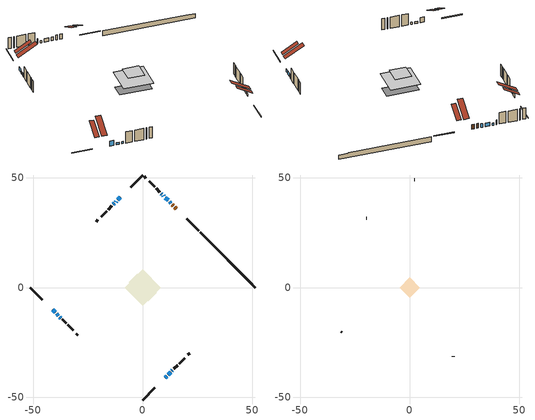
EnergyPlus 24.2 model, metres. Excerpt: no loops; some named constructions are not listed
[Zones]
conditioned space
 floor outside (Floor1 construction): -1.67,0 0,1.67 1.67,0 0,-1.67 z0.91
 floor adiabatic (AdiabaticFloorConstruction): -8.23,0 0,8.23 8.23,0 0,-8.23 z3.35
 floor foundation (Slab1 construction): -6.28,2.46 -2.46,6.28 6.28,-2.46 2.46,-6.28 z-1.07
 wall outside (RimJoist1 construction): 0,-51.3 5.57,-45.73 / -51.3,0 -45.73,-5.57 / 0,51.3 -5.57,45.73 / 25.53,25.77 19.96,31.34 z0.91:1.21
 wall outside (AdiabaticWallConstruction 1): 15.29,36.01 14.63,36.67 / 13.97,37.33 13.46,37.84 z0.91:2.94
 wall outside (AdiabaticWallConstruction): -10.25,41.05 -11.33,39.98 / 11.61,39.7 10.31,40.99 / 11.58,-39.72 12.66,-38.64 z0.91:2.43; 12.8,38.5 12.26,39.04 / 13.31,-37.99 13.53,-37.77 z0.91:2.44; -11.98,39.32 -12.32,38.98 / 10.25,-41.05 10.92,-40.38 / -12.97,38.33 -13.38,37.92 z0.91:2.13; -41.05,-10.25 -39.98,-11.33 z0.91:3.04; -39.32,-11.98 -38.46,-12.85 z0.91:1.73; -37.8,-13.5 -37.37,-13.93 / 9.66,41.64 9.33,41.97 z0.91:1.83; 8.68,42.63 8.5,42.81 z0.91:2.89
 wall outside (Wall1 construction): 14.18,-37.12 15.95,-35.36 / -36.71,-14.59 -34.95,-16.35 / -14.04,37.26 -15.8,35.5 / 7.84,43.46 6.08,45.22 z0.91:5.79
 wall outside (Wall2 construction): 16.6,-34.7 19.11,-32.19 / -34.29,-17.01 -31.79,-19.51 / -16.45,34.85 -18.96,32.34 / 5.42,45.88 2.92,48.38 z0.91:5.79
 wall outside (Wall4 construction): 20.58,-30.72 21.37,-29.93 / -30.31,-20.99 -29.53,-21.77 / -20.43,30.87 -21.22,30.08 / 1.44,49.86 0.66,50.64 z0.91:5.79
 wall foundation (FoundationWall1 construction): 26.19,25.11,-1.07 26.19,25.11,0.91 48.79,2.51,0.91 48.79,2.51,0.71 51.3,0,0.71 51.3,0,-1.07
 window (WindowConstruction): -10.25,41.05 -11.33,39.98 z0.91:2.43
 window (WindowConstruction 3): 12.8,38.5 12.26,39.04 z0.91:2.43
 window (WindowConstruction 4): 11.61,39.7 10.31,40.99 z0.91:2.43
 window (WindowConstruction 5): -11.98,39.32 -12.32,38.98 z0.91:2.13
 window (WindowConstruction 6): 10.25,-41.05 10.92,-40.38 z0.91:2.13
 window (WindowConstruction 7): -41.05,-10.25 -39.98,-11.33 z0.91:3.04
 window (WindowConstruction 8): -39.32,-11.98 -38.46,-12.84 z0.91:1.72
 window (WindowConstruction 12): -12.98,38.33 -13.38,37.92 z0.91:2.13
 window (WindowConstruction 1): 11.58,-39.72 12.66,-38.65 z0.91:2.43
 window (WindowConstruction 2): -37.8,-13.5 -37.37,-13.93 z0.91:1.82
 window (WindowConstruction 9): 9.66,41.65 9.33,41.97 z0.91:1.82
 window (WindowConstruction 10): 8.68,42.63 8.5,42.8 z0.91:2.89
 window (WindowConstruction 11): 13.31,-37.99 13.53,-37.77 z0.91:2.43
 door (Door): 15.29,36.01 14.63,36.67 z0.91:2.94
 door (Door 1): 13.97,37.33 13.46,37.84 z0.91:2.94
 ceiling adiabatic (AdiabaticFloorConstruction): 0,-8.23 8.23,0 0,8.23 -8.23,0 z3.35
 roof outside (Roof2 construction): 9.59,-41.71,5.79 4.49,-36.61,10 3.01,-38.08,10 8.11,-43.19,5.79; -41.71,-9.59,5.79 -36.61,-4.49,10 -38.08,-3.01,10 -43.19,-8.11,5.79; -9.59,41.71,5.79 -4.49,36.61,10 -3.01,38.08,10 -8.11,43.19,5.79; 15.94,35.36,5.79 10.84,30.25,10 12.32,28.77,10 17.42,33.88,5.79
attic - vented
 floor to conditioned space (Floor2 construction Reversed): -4.57,0 0,4.57 4.57,0 0,-4.57 z5.79
 wall outside (Wall3 construction): 19.76,-31.54 19.93,-31.38 / -31.13,-20.17 -30.97,-20.33 / -19.62,31.69 -19.78,31.52 / 2.26,49.04 2.1,49.2 z0.91:5.79
 roof outside (Roof1 construction): 7.46,-43.84,5.79 3.21,-39.6,9.29 1.98,-40.83,9.29 6.23,-45.07,5.79; -43.84,-7.46,5.79 -39.6,-3.21,9.29 -40.83,-1.98,9.29 -45.07,-6.23,5.79; -7.46,43.84,5.79 -3.21,39.6,9.29 -1.98,40.83,9.29 -6.23,45.07,5.79; 18.08,33.22,5.79 13.83,28.98,9.29 15.06,27.75,9.29 19.31,31.99,5.79
[Material] Roughness=Rough; Thermal Absorptance=0.9
Name | Thickness {m} | Conductivity {W/m-K} | Density {kg/m3} | Specific Heat {J/kg-K} | Solar Absorptance | Visible Absorptance
ceiling loosefill ins | 0.169333 | 0.0480833 | 16.02 | 1046.75 | 0.7 | 0.7
ceiling stud and cavity | 0.1397 | 0.329196 | 65.682 | 1177.47 | 0.7 | 0.7
gypsum board | 0.0127 | 0.160291 | 801 | 837.4 | 0.6 | 0.6
[Construction]
Floor2 construction: ceiling loosefill ins, ceiling stud and cavity, gypsum board
[EnergyManagementSystem:OutputVariable] Type of Data in Variable=Summed; Update Frequency=ZoneTimestep; Units=J
Name | EMS Variable | EMS Program or Subroutine
Energy Management System Output Variable 6 | loads_htg_ceilings | component_loads_program
Energy Management System Output Variable 7 | loads_htg_walls | component_loads_program
Energy Management System Output Variable 8 | loads_htg_rim_joists | component_loads_program
Energy Management System Output Variable 9 | loads_htg_foundation_walls | component_loads_program
Energy Management System Output Variable 10 | loads_htg_doors | component_loads_program
Energy Management System Output Variable 11 | loads_htg_windows_conduction | component_loads_program
Energy Management System Output Variable 12 | loads_htg_windows_solar | component_loads_program
Energy Management System Output Variable 13 | loads_htg_skylights_conduction | component_loads_program
Energy Management System Output Variable 14 | loads_htg_skylights_solar | component_loads_program
Energy Management System Output Variable 15 | loads_htg_floors | component_loads_program
Energy Management System Output Variable 16 | loads_htg_slabs | component_loads_program
Energy Management System Output Variable 17 | loads_htg_internal_mass | component_loads_program
Energy Management System Output Variable 18 | loads_htg_infil | component_loads_program
Energy Management System Output Variable 19 | loads_htg_natvent | component_loads_program
Energy Management System Output Variable 20 | loads_htg_mechvent | component_loads_program
Energy Management System Output Variable 21 | loads_htg_whf | component_loads_program
Energy Management System Output Variable 22 | loads_htg_ducts | component_loads_program
Energy Management System Output Variable 23 | loads_htg_intgains | component_loads_program
Energy Management System Output Variable 24 | loads_htg_lighting | component_loads_program
Energy Management System Output Variable 25 | loads_clg_roofs | component_loads_program
Energy Management System Output Variable 26 | loads_clg_ceilings | component_loads_program
Energy Management System Output Variable 27 | loads_clg_walls | component_loads_program
Energy Management System Output Variable 28 | loads_clg_rim_joists | component_loads_program
Energy Management System Output Variable 29 | loads_clg_foundation_walls | component_loads_program
Energy Management System Output Variable 30 | loads_clg_doors | component_loads_program
Energy Management System Output Variable 31 | loads_clg_windows_conduction | component_loads_program
Energy Management System Output Variable 32 | loads_clg_windows_solar | component_loads_program
Energy Management System Output Variable 33 | loads_clg_skylights_conduction | component_loads_program
Energy Management System Output Variable 34 | loads_clg_skylights_solar | component_loads_program
Energy Management System Output Variable 35 | loads_clg_floors | component_loads_program
Energy Management System Output Variable 36 | loads_clg_slabs | component_loads_program
Energy Management System Output Variable 37 | loads_clg_internal_mass | component_loads_program
Energy Management System Output Variable 38 | loads_clg_infil | component_loads_program
Energy Management System Output Variable 39 | loads_clg_natvent | component_loads_program
Energy Management System Output Variable 40 | loads_clg_mechvent | component_loads_program
Energy Management System Output Variable 41 | loads_clg_whf | component_loads_program
Energy Management System Output Variable 42 | loads_clg_ducts | component_loads_program
Energy Management System Output Variable 43 | loads_clg_intgains | component_loads_program
Energy Management System Output Variable 44 | loads_clg_lighting | component_loads_program
Energy Management System Output Variable 45 | loads_htg_tot | total_loads_program
Energy Management System Output Variable 46 | loads_clg_tot | total_loads_program
[Schedule:Day:Interval]
interior lighting schedule day: No, 01:00, 0.108182, 04:00, 0.0901515, 05:00, 0.0991667, 06:00, 0.162273, 07:00, 0.270455, 08:00, 0.342576, 10:00, 0.369621, 11:00, 0.351591, 12:00, 0.333561, 13:00, 0.324545, 14:00, 0.31553, 15:00, 0.333561, 16:00, 0.369621, 17:00, 0.450758, 18:00, 0.585985, 19:00, 0.775303, 20:00, 0.955606, 21:00, 0.991667, 22:00, 0.712197, 23:00, 0.360606, 24:00, 0.162273
interior lighting schedule day 1: No, 01:00, 0.100909, 04:00, 0.0840909, 05:00, 0.0925, 06:00, 0.151364, 07:00, 0.252273, 08:00, 0.319545, 10:00, 0.344773, 11:00, 0.327955, 12:00, 0.311136, 13:00, 0.302727, 14:00, 0.294318, 15:00, 0.311136, 16:00, 0.344773, 17:00, 0.420455, 18:00, 0.546591, 19:00, 0.723182, 20:00, 0.891364, 21:00, 0.925, 22:00, 0.664318, 23:00, 0.336364, 24:00, 0.151364
interior lighting schedule day 2: No, 01:00, 0.0927273, 04:00, 0.0772727, 05:00, 0.085, 06:00, 0.139091, 07:00, 0.231818, 08:00, 0.293636, 10:00, 0.316818, 11:00, 0.301364, 12:00, 0.285909, 13:00, 0.278182, 14:00, 0.270455, 15:00, 0.285909, 16:00, 0.316818, 17:00, 0.386364, 18:00, 0.502273, 19:00, 0.664545, 20:00, 0.819091, 21:00, 0.85, 22:00, 0.610455, 23:00, 0.309091, 24:00, 0.139091
interior lighting schedule day 3: No, 01:00, 0.0845455, 04:00, 0.0704545, 05:00, 0.0775, 06:00, 0.126818, 07:00, 0.211364, 08:00, 0.267727, 10:00, 0.288864, 11:00, 0.274773, 12:00, 0.260682, 13:00, 0.253636, 14:00, 0.246591, 15:00, 0.260682, 16:00, 0.288864, 17:00, 0.352273, 18:00, 0.457955, 19:00, 0.605909, 20:00, 0.746818, 21:00, 0.775, 22:00, 0.556591, 23:00, 0.281818, 24:00, 0.126818
interior lighting schedule day 4: No, 01:00, 0.0763636, 04:00, 0.0636364, 05:00, 0.07, 06:00, 0.114545, 07:00, 0.190909, 08:00, 0.241818, 10:00, 0.260909, 11:00, 0.248182, 12:00, 0.235455, 13:00, 0.229091, 14:00, 0.222727, 15:00, 0.235455, 16:00, 0.260909, 17:00, 0.318182, 18:00, 0.413636, 19:00, 0.547273, 20:00, 0.674545, 21:00, 0.7, 22:00, 0.502727, 23:00, 0.254545, 24:00, 0.114545
interior lighting schedule day 5: No, 01:00, 0.0727273, 04:00, 0.0606061, 05:00, 0.0666667, 06:00, 0.109091, 07:00, 0.181818, 08:00, 0.230303, 10:00, 0.248485, 11:00, 0.236364, 12:00, 0.224242, 13:00, 0.218182, 14:00, 0.212121, 15:00, 0.224242, 16:00, 0.248485, 17:00, 0.30303, 18:00, 0.393939, 19:00, 0.521212, 20:00, 0.642424, 21:00, 0.666667, 22:00, 0.478788, 23:00, 0.242424, 24:00, 0.109091
interior lighting schedule day 6: No, 01:00, 0.0745455, 04:00, 0.0621212, 05:00, 0.0683333, 06:00, 0.111818, 07:00, 0.186364, 08:00, 0.236061, 10:00, 0.254697, 11:00, 0.242273, 12:00, 0.229848, 13:00, 0.223636, 14:00, 0.217424, 15:00, 0.229848, 16:00, 0.254697, 17:00, 0.310606, 18:00, 0.403788, 19:00, 0.534242, 20:00, 0.658485, 21:00, 0.683333, 22:00, 0.490758, 23:00, 0.248485, 24:00, 0.111818
interior lighting schedule day 7: No, 01:00, 0.08, 04:00, 0.0666667, 05:00, 0.0733333, 06:00, 0.12, 07:00, 0.2, 08:00, 0.253333, 10:00, 0.273333, 11:00, 0.26, 12:00, 0.246667, 13:00, 0.24, 14:00, 0.233333, 15:00, 0.246667, 16:00, 0.273333, 17:00, 0.333333, 18:00, 0.433333, 19:00, 0.573333, 20:00, 0.706667, 21:00, 0.733333, 22:00, 0.526667, 23:00, 0.266667, 24:00, 0.12
interior lighting schedule day 8: No, 01:00, 0.0890909, 04:00, 0.0742424, 05:00, 0.0816667, 06:00, 0.133636, 07:00, 0.222727, 08:00, 0.282121, 10:00, 0.304394, 11:00, 0.289545, 12:00, 0.274697, 13:00, 0.267273, 14:00, 0.259848, 15:00, 0.274697, 16:00, 0.304394, 17:00, 0.371212, 18:00, 0.482576, 19:00, 0.638485, 20:00, 0.78697, 21:00, 0.816667, 22:00, 0.586515, 23:00, 0.29697, 24:00, 0.133636
interior lighting schedule day 9: No, 01:00, 0.0972727, 04:00, 0.0810606, 05:00, 0.0891667, 06:00, 0.145909, 07:00, 0.243182, 08:00, 0.30803, 10:00, 0.332348, 11:00, 0.316136, 12:00, 0.299924, 13:00, 0.291818, 14:00, 0.283712, 15:00, 0.299924, 16:00, 0.332348, 17:00, 0.405303, 18:00, 0.526894, 19:00, 0.697121, 20:00, 0.859242, 21:00, 0.891667, 22:00, 0.640379, 23:00, 0.324242, 24:00, 0.145909
interior lighting schedule day 10: No, 01:00, 0.105455, 04:00, 0.0878788, 05:00, 0.0966667, 06:00, 0.158182, 07:00, 0.263636, 08:00, 0.333939, 10:00, 0.360303, 11:00, 0.342727, 12:00, 0.325152, 13:00, 0.316364, 14:00, 0.307576, 15:00, 0.325152, 16:00, 0.360303, 17:00, 0.439394, 18:00, 0.571212, 19:00, 0.755758, 20:00, 0.931515, 21:00, 0.966667, 22:00, 0.694242, 23:00, 0.351515, 24:00, 0.158182
interior lighting schedule day 11: No, 01:00, 0.109091, 04:00, 0.0909091, 05:00, 0.1, 06:00, 0.163636, 07:00, 0.272727, 08:00, 0.345455, 10:00, 0.372727, 11:00, 0.354545, 12:00, 0.336364, 13:00, 0.327273, 14:00, 0.318182, 15:00, 0.336364, 16:00, 0.372727, 17:00, 0.454545, 18:00, 0.590909, 19:00, 0.781818, 20:00, 0.963636, 21:00, 1, 22:00, 0.718182, 23:00, 0.363636, 24:00, 0.163636
interior lighting schedule default day; occupants schedule default day; clothes dryer schedule default day; cooking range schedule default day; mech vent bath fan 0 schedule default day; mech vent bath fan 1 schedule default day; mech vent range fan 0 schedule default day; misc plug loads schedule default day; general water use schedule default day; heating setpoint default day; cooling setpoint default day; clothes dryer exhaust 0 schedule default day; cooling season schedule day; cooling season schedule day 2; cooling season schedule default day; exterior lighting schedule default day; natural vent schedule default day: No, 24:00, 0
occupants schedule day: No, 05:00, 0.426829, 06:00, 0.719512, 07:00, 1, 08:00, 0.670732, 09:00, 0.329268, 14:00, 0.170732, 15:00, 0.231707, 16:00, 0.329268, 17:00, 0.5, 18:00, 0.670732, 19:00, 0.829268, 21:00, 1, 22:00, 0.853659, 23:00, 0.646341, 24:00, 0.426829
clothes dryer schedule day; clothes dryer exhaust 0 schedule day: No, 01:00, 0.123457, 02:00, 0.0740741, 03:00, 0.0493827, 04:00, 0.0246914, 05:00, 0.0493827, 06:00, 0.0740741, 07:00, 0.197531, 08:00, 0.395062, 09:00, 0.592593, 10:00, 0.839506, 11:00, 0.962963, 12:00, 1, 13:00, 0.91358, 14:00, 0.82716, 15:00, 0.716049, 16:00, 0.753086, 17:00, 0.679012, 18:00, 0.666667, 20:00, 0.62963, 21:00, 0.641975, 22:00, 0.666667, 23:00, 0.54321, 24:00, 0.296296
cooking range schedule day: No, 05:00, 0.0597015, 06:00, 0.11194, 07:00, 0.171642, 08:00, 0.291045, 11:00, 0.343284, 12:00, 0.402985, 13:00, 0.462687, 14:00, 0.343284, 15:00, 0.291045, 16:00, 0.402985, 17:00, 0.567164, 18:00, 1, 19:00, 0.850746, 20:00, 0.432836, 21:00, 0.291045, 22:00, 0.231343, 23:00, 0.171642, 24:00, 0.11194
mech vent bath fan 0 schedule day; mech vent bath fan 1 schedule day: No, 07:00, 0, 08:00, 1, 09:00, 0.2, 24:00, 0
mech vent range fan 0 schedule day: No, 18:00, 0, 19:00, 1, 20:00, 0.2, 24:00, 0
misc plug loads schedule day: No, 06:00, 0.705882, 07:00, 0.745098, 08:00, 0.803922, 15:00, 0.823529, 16:00, 0.862745, 17:00, 0.921569, 18:00, 0.980392, 19:00, 1, 20:00, 0.980392, 21:00, 0.941176, 22:00, 0.862745, 23:00, 0.784314, 24:00, 0.72549
general water use schedule day: No, 01:00, 0.315068, 03:00, 0.287671, 04:00, 0.342466, 05:00, 0.369863, 06:00, 0.520548, 07:00, 0.60274, 08:00, 0.534247, 10:00, 0.506849, 11:00, 0.465753, 14:00, 0.479452, 15:00, 0.534247, 16:00, 0.589041, 17:00, 0.69863, 18:00, 0.876712, 19:00, 0.890411, 20:00, 0.986301, 21:00, 1, 22:00, 0.863014, 23:00, 0.616438, 24:00, 0.465753
heating setpoint day: No, 07:00, 18, 23:00, 21, 24:00, 18
cooling setpoint day: No, 24:00, 25
cooling season schedule day 1: No, 24:00, 1
exterior lighting schedule day: No, 01:00, 0.566667, 03:00, 0.524167, 05:00, 0.495833, 06:00, 0.5525, 07:00, 0.623333, 08:00, 0.580833, 09:00, 0.439167, 10:00, 0.354167, 12:00, 0.34, 13:00, 0.354167, 14:00, 0.396667, 15:00, 0.425, 16:00, 0.495833, 17:00, 0.623333, 18:00, 0.793333, 19:00, 0.906667, 20:00, 0.963333, 21:00, 0.991667, 22:00, 0.920833, 23:00, 0.793333, 24:00, 0.665833
exterior lighting schedule day 1: No, 01:00, 0.528571, 03:00, 0.488929, 05:00, 0.4625, 06:00, 0.515357, 07:00, 0.581429, 08:00, 0.541786, 09:00, 0.409643, 10:00, 0.330357, 12:00, 0.317143, 13:00, 0.330357, 14:00, 0.37, 15:00, 0.396429, 16:00, 0.4625, 17:00, 0.581429, 18:00, 0.74, 19:00, 0.845714, 20:00, 0.898571, 21:00, 0.925, 22:00, 0.858929, 23:00, 0.74, 24:00, 0.621071
exterior lighting schedule day 10: No, 01:00, 0.552381, 03:00, 0.510952, 05:00, 0.483333, 06:00, 0.538571, 07:00, 0.607619, 08:00, 0.56619, 09:00, 0.428095, 10:00, 0.345238, 12:00, 0.331429, 13:00, 0.345238, 14:00, 0.386667, 15:00, 0.414286, 16:00, 0.483333, 17:00, 0.607619, 18:00, 0.773333, 19:00, 0.88381, 20:00, 0.939048, 21:00, 0.966667, 22:00, 0.897619, 23:00, 0.773333, 24:00, 0.649048
exterior lighting schedule day 11: No, 01:00, 0.571429, 03:00, 0.528571, 05:00, 0.5, 06:00, 0.557143, 07:00, 0.628571, 08:00, 0.585714, 09:00, 0.442857, 10:00, 0.357143, 12:00, 0.342857, 13:00, 0.357143, 14:00, 0.4, 15:00, 0.428571, 16:00, 0.5, 17:00, 0.628571, 18:00, 0.8, 19:00, 0.914286, 20:00, 0.971429, 21:00, 1, 22:00, 0.928571, 23:00, 0.8, 24:00, 0.671429
exterior lighting schedule day 2: No, 01:00, 0.485714, 03:00, 0.449286, 05:00, 0.425, 06:00, 0.473571, 07:00, 0.534286, 08:00, 0.497857, 09:00, 0.376429, 10:00, 0.303571, 12:00, 0.291429, 13:00, 0.303571, 14:00, 0.34, 15:00, 0.364286, 16:00, 0.425, 17:00, 0.534286, 18:00, 0.68, 19:00, 0.777143, 20:00, 0.825714, 21:00, 0.85, 22:00, 0.789286, 23:00, 0.68, 24:00, 0.570714
exterior lighting schedule day 3: No, 01:00, 0.442857, 03:00, 0.409643, 05:00, 0.3875, 06:00, 0.431786, 07:00, 0.487143, 08:00, 0.453929, 09:00, 0.343214, 10:00, 0.276786, 12:00, 0.265714, 13:00, 0.276786, 14:00, 0.31, 15:00, 0.332143, 16:00, 0.3875, 17:00, 0.487143, 18:00, 0.62, 19:00, 0.708571, 20:00, 0.752857, 21:00, 0.775, 22:00, 0.719643, 23:00, 0.62, 24:00, 0.520357
exterior lighting schedule day 4: No, 01:00, 0.4, 03:00, 0.37, 05:00, 0.35, 06:00, 0.39, 07:00, 0.44, 08:00, 0.41, 09:00, 0.31, 10:00, 0.25, 12:00, 0.24, 13:00, 0.25, 14:00, 0.28, 15:00, 0.3, 16:00, 0.35, 17:00, 0.44, 18:00, 0.56, 19:00, 0.64, 20:00, 0.68, 21:00, 0.7, 22:00, 0.65, 23:00, 0.56, 24:00, 0.47
exterior lighting schedule day 5: No, 01:00, 0.380952, 03:00, 0.352381, 05:00, 0.333333, 06:00, 0.371429, 07:00, 0.419048, 08:00, 0.390476, 09:00, 0.295238, 10:00, 0.238095, 12:00, 0.228571, 13:00, 0.238095, 14:00, 0.266667, 15:00, 0.285714, 16:00, 0.333333, 17:00, 0.419048, 18:00, 0.533333, 19:00, 0.609524, 20:00, 0.647619, 21:00, 0.666667, 22:00, 0.619048, 23:00, 0.533333, 24:00, 0.447619
exterior lighting schedule day 6: No, 01:00, 0.390476, 03:00, 0.36119, 05:00, 0.341667, 06:00, 0.380714, 07:00, 0.429524, 08:00, 0.400238, 09:00, 0.302619, 10:00, 0.244048, 12:00, 0.234286, 13:00, 0.244048, 14:00, 0.273333, 15:00, 0.292857, 16:00, 0.341667, 17:00, 0.429524, 18:00, 0.546667, 19:00, 0.624762, 20:00, 0.66381, 21:00, 0.683333, 22:00, 0.634524, 23:00, 0.546667, 24:00, 0.45881
exterior lighting schedule day 7: No, 01:00, 0.419048, 03:00, 0.387619, 05:00, 0.366667, 06:00, 0.408571, 07:00, 0.460952, 08:00, 0.429524, 09:00, 0.324762, 10:00, 0.261905, 12:00, 0.251429, 13:00, 0.261905, 14:00, 0.293333, 15:00, 0.314286, 16:00, 0.366667, 17:00, 0.460952, 18:00, 0.586667, 19:00, 0.670476, 20:00, 0.712381, 21:00, 0.733333, 22:00, 0.680952, 23:00, 0.586667, 24:00, 0.492381
exterior lighting schedule day 8: No, 01:00, 0.466667, 03:00, 0.431667, 05:00, 0.408333, 06:00, 0.455, 07:00, 0.513333, 08:00, 0.478333, 09:00, 0.361667, 10:00, 0.291667, 12:00, 0.28, 13:00, 0.291667, 14:00, 0.326667, 15:00, 0.35, 16:00, 0.408333, 17:00, 0.513333, 18:00, 0.653333, 19:00, 0.746667, 20:00, 0.793333, 21:00, 0.816667, 22:00, 0.758333, 23:00, 0.653333, 24:00, 0.548333
exterior lighting schedule day 9: No, 01:00, 0.509524, 03:00, 0.47131, 05:00, 0.445833, 06:00, 0.496786, 07:00, 0.560476, 08:00, 0.522262, 09:00, 0.394881, 10:00, 0.318452, 12:00, 0.305714, 13:00, 0.318452, 14:00, 0.356667, 15:00, 0.382143, 16:00, 0.445833, 17:00, 0.560476, 18:00, 0.713333, 19:00, 0.815238, 20:00, 0.86619, 21:00, 0.891667, 22:00, 0.827976, 23:00, 0.713333, 24:00, 0.59869
[Schedule:Week:Daily]
heating setpoint Week Rule - Jan1-Dec31: heating setpoint day, heating setpoint day, heating setpoint day, heating setpoint day, heating setpoint day, heating setpoint day, heating setpoint day, heating setpoint default day, heating setpoint default day, heating setpoint default day, heating setpoint default day, heating setpoint default day
cooling setpoint Week Rule - Jan1-Dec31: cooling setpoint day, cooling setpoint day, cooling setpoint day, cooling setpoint day, cooling setpoint day, cooling setpoint day, cooling setpoint day, cooling setpoint default day, cooling setpoint default day, cooling setpoint default day, cooling setpoint default day, cooling setpoint default day
clothes dryer exhaust 0 schedule Week Rule - Jan1-Dec31: clothes dryer exhaust 0 schedule day, clothes dryer exhaust 0 schedule day, clothes dryer exhaust 0 schedule day, clothes dryer exhaust 0 schedule day, clothes dryer exhaust 0 schedule day, clothes dryer exhaust 0 schedule day, clothes dryer exhaust 0 schedule day, clothes dryer exhaust 0 schedule default day, clothes dryer exhaust 0 schedule default day, clothes dryer exhaust 0 schedule default day, clothes dryer exhaust 0 schedule default day, clothes dryer exhaust 0 schedule default day
cooling season schedule Week Rule - Jan1-May26: cooling season schedule day, cooling season schedule day, cooling season schedule day, cooling season schedule day, cooling season schedule day, cooling season schedule day, cooling season schedule day, cooling season schedule default day, cooling season schedule default day, cooling season schedule default day, cooling season schedule default day, cooling season schedule default day
cooling season schedule Week Rule - May27-Jun2: cooling season schedule day, cooling season schedule day, cooling season schedule day, cooling season schedule day, cooling season schedule day, cooling season schedule day 1, cooling season schedule day 1, cooling season schedule default day, cooling season schedule default day, cooling season schedule default day, cooling season schedule default day, cooling season schedule default day
cooling season schedule Week Rule - Jun3-Aug25: cooling season schedule day 1, cooling season schedule day 1, cooling season schedule day 1, cooling season schedule day 1, cooling season schedule day 1, cooling season schedule day 1, cooling season schedule day 1, cooling season schedule default day, cooling season schedule default day, cooling season schedule default day, cooling season schedule default day, cooling season schedule default day
cooling season schedule Week Rule - Aug26-Sep1: cooling season schedule day 1, cooling season schedule day 1, cooling season schedule day 1, cooling season schedule day 1, cooling season schedule day 1, cooling season schedule day 1, cooling season schedule day 2, cooling season schedule default day, cooling season schedule default day, cooling season schedule default day, cooling season schedule default day, cooling season schedule default day
cooling season schedule Week Rule - Sep2-Dec31: cooling season schedule day 2, cooling season schedule day 2, cooling season schedule day 2, cooling season schedule day 2, cooling season schedule day 2, cooling season schedule day 2, cooling season schedule day 2, cooling season schedule default day, cooling season schedule default day, cooling season schedule default day, cooling season schedule default day, cooling season schedule default day
exterior lighting schedule Week Rule - Jul1-Jul28: exterior lighting schedule day 6, exterior lighting schedule day 6, exterior lighting schedule day 6, exterior lighting schedule day 6, exterior lighting schedule day 6, exterior lighting schedule day 6, exterior lighting schedule day 6, exterior lighting schedule default day, exterior lighting schedule default day, exterior lighting schedule default day, exterior lighting schedule default day, exterior lighting schedule default day
exterior lighting schedule Week Rule - Jul29-Aug4: exterior lighting schedule day 6, exterior lighting schedule day 6, exterior lighting schedule day 6, exterior lighting schedule day 7, exterior lighting schedule day 7, exterior lighting schedule day 7, exterior lighting schedule day 7, exterior lighting schedule default day, exterior lighting schedule default day, exterior lighting schedule default day, exterior lighting schedule default day, exterior lighting schedule default day
exterior lighting schedule Week Rule - Aug5-Aug25: exterior lighting schedule day 7, exterior lighting schedule day 7, exterior lighting schedule day 7, exterior lighting schedule day 7, exterior lighting schedule day 7, exterior lighting schedule day 7, exterior lighting schedule day 7, exterior lighting schedule default day, exterior lighting schedule default day, exterior lighting schedule default day, exterior lighting schedule default day, exterior lighting schedule default day
exterior lighting schedule Week Rule - Aug26-Sep1: exterior lighting schedule day 7, exterior lighting schedule day 7, exterior lighting schedule day 7, exterior lighting schedule day 7, exterior lighting schedule day 7, exterior lighting schedule day 7, exterior lighting schedule day 8, exterior lighting schedule default day, exterior lighting schedule default day, exterior lighting schedule default day, exterior lighting schedule default day, exterior lighting schedule default day
exterior lighting schedule Week Rule - Sep2-Sep29: exterior lighting schedule day 8, exterior lighting schedule day 8, exterior lighting schedule day 8, exterior lighting schedule day 8, exterior lighting schedule day 8, exterior lighting schedule day 8, exterior lighting schedule day 8, exterior lighting schedule default day, exterior lighting schedule default day, exterior lighting schedule default day, exterior lighting schedule default day, exterior lighting schedule default day
exterior lighting schedule Week Rule - Sep30-Oct6: exterior lighting schedule day 8, exterior lighting schedule day 9, exterior lighting schedule day 9, exterior lighting schedule day 9, exterior lighting schedule day 9, exterior lighting schedule day 9, exterior lighting schedule day 9, exterior lighting schedule default day, exterior lighting schedule default day, exterior lighting schedule default day, exterior lighting schedule default day, exterior lighting schedule default day
exterior lighting schedule Week Rule - Oct7-Oct27: exterior lighting schedule day 9, exterior lighting schedule day 9, exterior lighting schedule day 9, exterior lighting schedule day 9, exterior lighting schedule day 9, exterior lighting schedule day 9, exterior lighting schedule day 9, exterior lighting schedule default day, exterior lighting schedule default day, exterior lighting schedule default day, exterior lighting schedule default day, exterior lighting schedule default day
exterior lighting schedule Week Rule - Oct28-Nov3: exterior lighting schedule day 9, exterior lighting schedule day 9, exterior lighting schedule day 9, exterior lighting schedule day 9, exterior lighting schedule day 10, exterior lighting schedule day 10, exterior lighting schedule day 10, exterior lighting schedule default day, exterior lighting schedule default day, exterior lighting schedule default day, exterior lighting schedule default day, exterior lighting schedule default day
exterior lighting schedule Week Rule - Nov4-Nov24: exterior lighting schedule day 10, exterior lighting schedule day 10, exterior lighting schedule day 10, exterior lighting schedule day 10, exterior lighting schedule day 10, exterior lighting schedule day 10, exterior lighting schedule day 10, exterior lighting schedule default day, exterior lighting schedule default day, exterior lighting schedule default day, exterior lighting schedule default day, exterior lighting schedule default day
exterior lighting schedule Week Rule - Nov25-Dec1: exterior lighting schedule day 10, exterior lighting schedule day 10, exterior lighting schedule day 10, exterior lighting schedule day 10, exterior lighting schedule day 10, exterior lighting schedule day 10, exterior lighting schedule day 11, exterior lighting schedule default day, exterior lighting schedule default day, exterior lighting schedule default day, exterior lighting schedule default day, exterior lighting schedule default day
exterior lighting schedule Week Rule - Dec2-Dec31: exterior lighting schedule day 11, exterior lighting schedule day 11, exterior lighting schedule day 11, exterior lighting schedule day 11, exterior lighting schedule day 11, exterior lighting schedule day 11, exterior lighting schedule day 11, exterior lighting schedule default day, exterior lighting schedule default day, exterior lighting schedule default day, exterior lighting schedule default day, exterior lighting schedule default day
natural vent schedule Week Rule - Jan1-Dec31: natural vent schedule default day, natural vent schedule default day, natural vent schedule default day, natural vent schedule default day, natural vent schedule default day, natural vent schedule default day, natural vent schedule default day, natural vent schedule default day, natural vent schedule default day, natural vent schedule default day, natural vent schedule default day, natural vent schedule default day
[Schedule:Year]
heating setpoint: heating setpoint Week Rule - Jan1-Dec31, 1, 1, 12, 31
cooling setpoint: cooling setpoint Week Rule - Jan1-Dec31, 1, 1, 12, 31
clothes dryer exhaust 0 schedule: clothes dryer exhaust 0 schedule Week Rule - Jan1-Dec31, 1, 1, 12, 31
cooling season schedule: cooling season schedule Week Rule - Jan1-May26, 1, 1, 5, 26, cooling season schedule Week Rule - May27-Jun2, 5, 27, 6, 2, cooling season schedule Week Rule - Jun3-Aug25, 6, 3, 8, 25, cooling season schedule Week Rule - Aug26-Sep1, 8, 26, 9, 1, cooling season schedule Week Rule - Sep2-Dec31, 9, 2, 12, 31
natural vent schedule: natural vent schedule Week Rule - Jan1-Dec31, 1, 1, 12, 31
